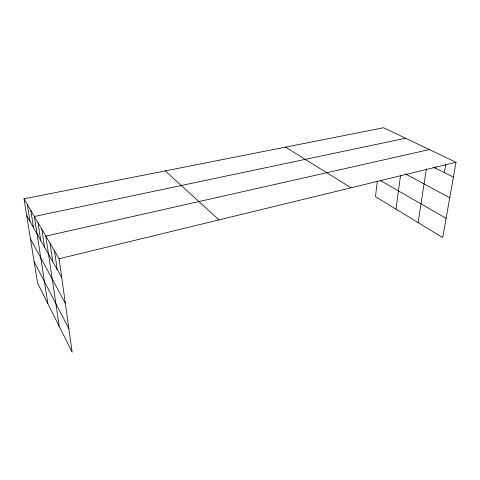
<?xml version="1.0" encoding="UTF-8"?>
<svg xmlns="http://www.w3.org/2000/svg" width="480" height="480" viewBox="0 0 480 480"><rect width="100%" height="100%" fill="white"/><g stroke="black" fill="none" stroke-linecap="round" stroke-linejoin="round"><path stroke-width="0.72" d="M377.304 181.122L375.486 196.638L442.728 237.6L456 162.276L383.568 127.752L24 198.81L37.566 283.104L72.168 352.248L59.106 258.756L24 198.81M395.988 209.13L400.494 175.716M418.086 222.594L426.354 168.996M435.63 168.24L435.864 166.788M444.378 172.638L445.74 164.544M59.106 258.756L456 162.276M429.348 149.574L45.846 236.112L59.196 326.322M405.552 138.234L34.35 216.48L47.85 303.66M433.668 167.256L453.378 177.156M405.414 173.886L449.748 197.754M380.034 180.312L446.13 218.292M285.51 147.132L351.012 187.8M165.252 170.898L218.982 219.894M26.7 215.592L61.728 277.542M30.42 238.71L65.328 303.282M34.11 261.648L68.874 328.662M27.33 204.504L30.036 221.484M30.78 210.39L33.48 227.58M38.046 222.792L40.734 240.408M41.874 229.332L44.556 247.17M50.094 243.372L52.752 261.666M54.51 250.908L57.156 269.448"/></g></svg>
